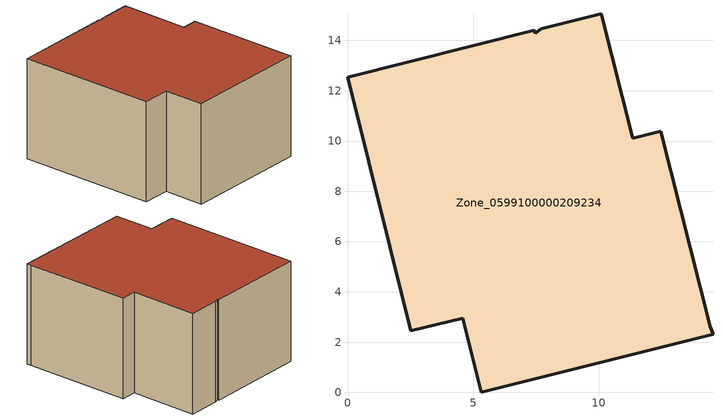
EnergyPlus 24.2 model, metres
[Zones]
Zone_0599100000209234
 floor ground (C_G): 7.46,14.29 7.71,14.47 10.1,15.07 11.34,10.11 12.47,10.4 14.44,2.61 14.54,2.31 5.33,0 4.59,2.95 2.52,2.46 0,12.54 7.43,14.4 z0
 wall outside (C_F): 14.44,2.61 12.47,10.4 11.34,10.11 10.1,15.07 7.71,14.47 7.46,14.29 7.43,14.4 0,12.54 2.52,2.46 4.59,2.95 5.33,0 14.54,2.31 14.44,2.61 z0:7.52
 roof outside (C_R): 7.46,14.29 7.43,14.4 0,12.54 2.52,2.46 4.59,2.95 5.33,0 14.54,2.31 14.44,2.61 12.47,10.4 11.34,10.11 10.1,15.07 7.71,14.47 z7.52
[BUILDING]
Pand.0599100000209234: North Axis=0; Terrain=City; Loads Convergence Tolerance Value=0.04; Temperature Convergence Tolerance Value=0.4; Solar Distribution=FullExterior; Maximum Number of Warmup Days=25; Minimum Number of Warmup Days=1
[Site:Location]
Rotterdam.The.Hague.AP_ZH_NLD Design_Conditions: Latitude=51.96; Longitude=4.45; Time Zone=1; Elevation=-4.5
[SITE:GROUNDTEMPERATURE:BUILDINGSURFACE]
18, 18, 18, 18, 18, 18, 18, 18, 18, 18, 18, 18
[MATERIAL] Thermal Absorptance=0.9; Solar Absorptance=0.7; Visible Absorptance=0.7
Name | Roughness | Thickness | Conductivity | Density | Specific Heat
G.D.1992-2005 | MediumSmooth | 0.15 | 0.06 | 540 | 1210
F.D.1992-2005 | Rough | 0.3 | 0.12 | 1920 | 840
R.D.1992-2005 | MediumRough | 0.2 | 0.08 | 1500 | 1000
[CONSTRUCTION]
C_G: G.D.1992-2005
C_F: F.D.1992-2005
C_R: R.D.1992-2005
[ZONE]
Zone_0599100000209234: Type=1; Multiplier=1; Ceiling Height=Autocalculate; Volume=Autocalculate; Floor Area=autocalculate; Part of Total Floor Area=Yes
[ZONEINFILTRATION:DESIGNFLOWRATE]
Infil_Zone_0599100000209234: Zone or ZoneList or Space or SpaceList=Zone_0599100000209234; Schedule=AlwaysOn; Design Flow Rate Calculation Method=Flow/Area; Flow Rate per Floor Area=0.0021; Constant Term Coefficient=1; Temperature Term Coefficient=0; Velocity Term Coefficient=0; Velocity Squared Term Coefficient=0
[HVACTEMPLATE:ZONE:IDEALLOADSAIRSYSTEM]
Zone_0599100000209234: Maximum Heating Supply Air Temperature=50; Minimum Cooling Supply Air Temperature=13; Maximum Heating Supply Air Humidity Ratio=0.0156; Minimum Cooling Supply Air Humidity Ratio=0.0077; Heating Limit=NoLimit; Cooling Limit=NoLimit; Dehumidification Control Type=ConstantSensibleHeatRatio; Cooling Sensible Heat Ratio=0.7; Dehumidification Setpoint=60; Humidification Control Type=None; Humidification Setpoint=30; Outdoor Air Method=None; Outdoor Air Flow Rate per Person=0.00944; Outdoor Air Flow Rate per Zone Floor Area=0; Outdoor Air Flow Rate per Zone=0; Demand Controlled Ventilation Type=None; Outdoor Air Economizer Type=NoEconomizer; Heat Recovery Type=None; Sensible Heat Recovery Effectiveness=0.7; Latent Heat Recovery Effectiveness=0.65
[ZONECONTROL:THERMOSTAT]
ThermostatControl_Zone_0599100000209234: Zone or ZoneList=Zone_0599100000209234; Control Type Schedule=DualSetpointControlType; Control 1=Thermostat_Zone_0599100000209234; Temperature Difference Between Cutout And Setpoint=0
[THERMOSTATSETPOINT:DUALSETPOINT]
Thermostat_Zone_0599100000209234: Heating Setpoint Temperature Schedule=HeatingSetpoint_Zone_0599100000209234; Cooling Setpoint Temperature Schedule=CoolingSetpoint_Zone_0599100000209234
[SCHEDULE:COMPACT]
HeatingSetpoint_Zone_0599100000209234: Through: 12/31, For: AllDays, Until: 24:00, 21
CoolingSetpoint_Zone_0599100000209234: Through: 12/31, For: AllDays, Until: 24:00, 24
DualSetpointControlType: Through: 12/31, For: AllDays, Until: 24:00, 4
AlwaysOn: Through: 12/31, For: AllDays, Until: 24:00, 1
